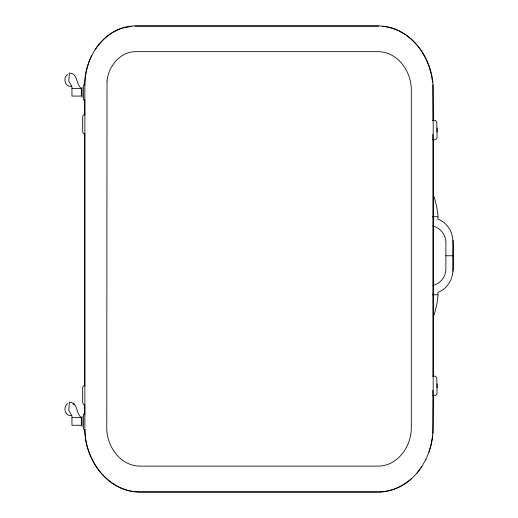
<?xml version="1.0" encoding="UTF-8"?>
<svg xmlns="http://www.w3.org/2000/svg" width="518" height="518" viewBox="0 0 518 518"><rect width="100%" height="100%" fill="white"/><g stroke="black" fill="none" stroke-linecap="round" stroke-linejoin="round"><path stroke-width="0.78" d="M437.885 294.347L437.885 292.372C442.463 290.792 446.289 287.484 448.892 283.443C454.409 275.298 452.985 265.009 453.127 255.756C452.985 246.503 454.409 236.214 448.892 228.075C446.289 224.029 442.463 220.726 437.885 219.14L437.885 217.165M453.004 271.186L453.004 240.326M84.745 84.997C84.311 56.948 104.96 26.418 134.913 25.9L378.826 25.9C411.286 26.412 433.747 59.447 433.197 89.873L433.197 427.907C433.067 438.908 430.51 449.812 425.731 459.719M432.776 433.469L433.074 395.784M432.647 435.755L431.241 444.075L428.923 452.11M434.226 314.724L436.719 304.888L438.163 294.774L432.556 294.774M91.628 55.73C87.328 64.789 84.991 74.741 84.868 84.771L84.868 427.907M425.861 459.498L421.73 466.776L416.971 473.154M95.195 49.45C101.541 39.905 110.69 32.025 121.659 28.38M421.853 466.556C412.47 481.131 396.374 491.951 378.697 492.1L139.122 492.1C106.967 491.601 84.486 459.077 84.79 428.891M67.703 74.469C62.51 77.525 65.035 87.62 71.484 86.202M67.703 403.651C62.51 406.701 65.035 416.802 71.484 415.384M411.674 478.528C402.661 486.551 390.98 491.724 378.826 491.88L139.245 491.88C107.394 491.394 84.913 459.375 84.958 429.435M432.802 285.444C440.65 283.741 446.186 276.217 445.888 268.298L445.888 243.22C446.186 235.295 440.65 227.771 432.802 226.075M122.358 28.101L131.831 26.347M84.771 114.336L83.275 115.067L82.66 116.828L82.673 131.831L83.275 133.262L84.771 133.994M84.771 385.347L83.275 386.072L82.673 387.509L82.66 402.512L83.275 404.273L84.771 405.005M432.517 120.273L435.45 120.383L436.778 122.326L437.069 137.646L435.819 139.659L432.899 139.925L432.795 134.421M432.517 376.074L435.45 376.185L436.778 378.127L437.069 393.447L435.819 395.461L432.899 395.726L432.795 390.222M134.79 26.12L378.697 26.12M84.939 84.81L83.527 84.81L83.527 100.155L84.939 100.155M71.957 88.448L81.345 88.448L81.345 96.07L71.957 96.07L71.957 86.713L68.803 81.209L69.36 73.07C78.179 73.193 75.673 84.363 81.345 88.448M432.556 216.744L438.163 216.744L436.719 206.624L434.226 196.795M445.888 255.756L453.127 255.756M84.939 413.992L83.527 413.992L83.527 429.331L84.939 429.331M71.957 417.631L81.345 417.631L81.345 425.252L71.957 425.252L71.957 415.896L68.803 410.385L69.36 402.253C78.179 402.376 75.673 413.539 81.345 417.631M382.297 26.399L385.178 26.619M385.968 26.806L392.255 28.276L398.4 30.73M399.08 31.002L404.908 34.382M406.151 35.23L411.551 39.472L416.971 45.066M73.083 403.846L74.171 404.888M417.922 46.342L421.73 51.444M422.092 52.085L425.731 58.502M426.023 59.194L428.923 66.11L431.241 74.145L432.647 82.466M432.776 84.751L433.074 120.823M437.075 128.101L437.153 132.084M437.075 383.903L437.153 387.885M433.074 139.42L433.074 376.372M84.745 99.56L84.745 114.938M84.745 133.553L84.745 386.046M84.745 404.662L84.745 414.374M82.058 87.257L82.058 97.611M82.058 416.44L82.058 426.787M107.019 81.184L106.773 427.065C106.255 445.7 120.027 466.032 139.964 466.116L378.108 466.116C398.038 466.032 411.816 445.7 411.298 427.065L411.298 90.715C411.816 72.08 398.038 51.748 378.108 51.664L135.632 51.664C119.988 51.677 108.32 66.466 107.019 81.184"/></g></svg>
